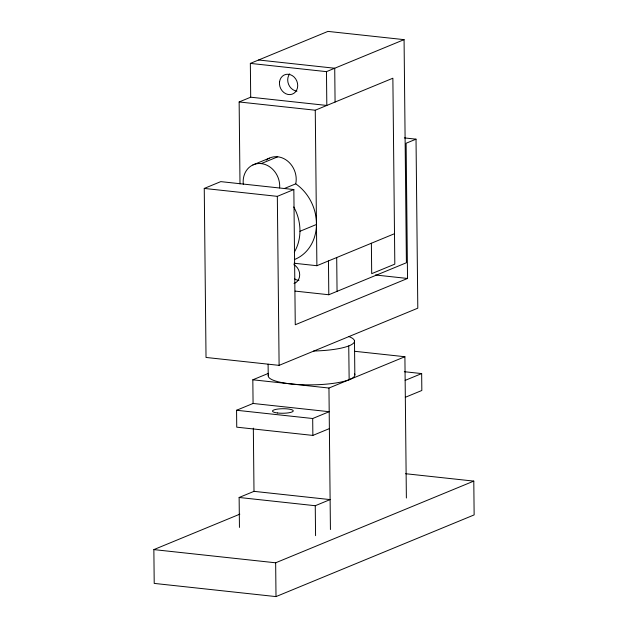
<?xml version="1.0" encoding="UTF-8"?>
<svg xmlns="http://www.w3.org/2000/svg" width="628" height="628" viewBox="0 0 628 628"><rect width="100%" height="100%" fill="white"/><g stroke="black" fill="none" stroke-linecap="round" stroke-linejoin="round"><path stroke-width="0.94" d="M350.102 379.32L349.152 379.712L348.736 345.934M239.998 183.91L239.142 101.964L250.698 97.199L250.344 63.397L327.949 31.4L404.071 39.642L406.402 262.747L328.805 294.744L295.074 291.094M250.344 63.397L326.466 71.639L404.071 39.642M239.142 101.964L315.264 110.214L392.869 78.217L394.816 264.137L371.697 273.667L371.376 243.24M252.856 164.96L269.365 158.146M261.224 163.602L277.733 156.796M204.257 188.431L220.766 181.625L293.841 189.546L295.262 324.755L407.533 278.463L406.12 143.247L416.026 139.165L417.801 308.183L279.107 365.363L206.023 357.45L204.257 188.431L277.333 196.352L293.841 189.546M284.382 188.518L295.733 183.839A43.308 37.115 67.6 0 1 316.457 224.753A43.308 37.115 67.6 0 1 294.399 259.56M299.949 231.285L316.457 224.479L316.434 222.398M294.053 263.234L316.889 265.707L394.494 233.71M329.378 428.61L312.862 435.416L236.74 427.166L236.568 410.265L253.076 403.459L252.825 379.799L268.588 373.299M252.825 379.799L328.954 388.041L404.903 356.728L406.379 498.004M236.568 410.265L312.689 418.515L329.198 411.709L253.076 403.459M405.146 380.387L421.663 373.582L421.835 390.483L405.327 397.289M239.135 497.478L253.995 491.347L330.116 499.598L315.256 505.721L239.135 497.478L239.449 527.418M405.586 473.716L473.787 481.103L474.14 514.905L276.006 596.6L154.213 583.404L153.86 549.602L239.81 514.167M153.86 549.602L275.653 562.798L473.787 481.103M258.603 59.99L334.724 68.24L335.077 102.042M250.698 97.199L326.819 105.449L326.466 71.639M404.338 137.901L416.026 139.165M375.379 274.978L407.533 278.463M354.796 351.303L404.903 356.728M404.314 371.705L421.663 373.582M354.482 341.028L354.836 374.83M336.702 257.535L337.055 291.337M328.452 260.942L328.805 294.744M328.954 388.041L330.43 529.537M315.264 110.214L316.889 265.707M315.256 505.721L315.57 535.66M312.689 418.515L312.862 435.416M277.333 196.352L279.107 365.363M275.653 562.798L276.006 596.6M268.101 364.193L268.227 375.787M253.335 428.139L253.995 491.347M354.577 373.927A43.308 9.451 -0.6 0 1 311.708 384.854A43.308 9.451 -0.6 0 1 268.454 374.861M348.799 336.545A43.308 9.451 -0.6 0 1 313.67 351.013M266.264 160.077A20.787 17.812 67.6 0 1 287.546 161.004A20.787 17.812 67.6 0 1 295.733 183.839M243.319 184.302A20.787 17.812 67.6 0 1 261.083 163.586A20.787 17.812 67.6 0 1 279.625 187.937M293.778 206.957A43.308 37.115 67.6 0 1 294.312 252.166M296.942 91.154A10.393 8.902 67.6 0 1 288.637 84.482A10.393 8.902 67.6 0 1 289.681 73.853M298.928 280.457A10.393 8.902 67.6 0 1 294.72 278.871M293.826 264.655A10.393 8.902 67.6 0 1 299.697 274.711A10.393 8.902 67.6 0 1 294.022 283.511M277.513 412.981A10.393 2.269 -0.6 0 0 293.268 410.924A10.393 2.269 -0.6 0 0 277.866 409.048A10.393 2.269 -0.6 0 0 277.513 412.981M279.531 81.962A10.393 8.902 67.6 0 0 292.044 94.216A10.393 8.902 67.6 0 0 294.171 77.087A10.393 8.902 67.6 0 0 279.531 81.962"/></g></svg>
